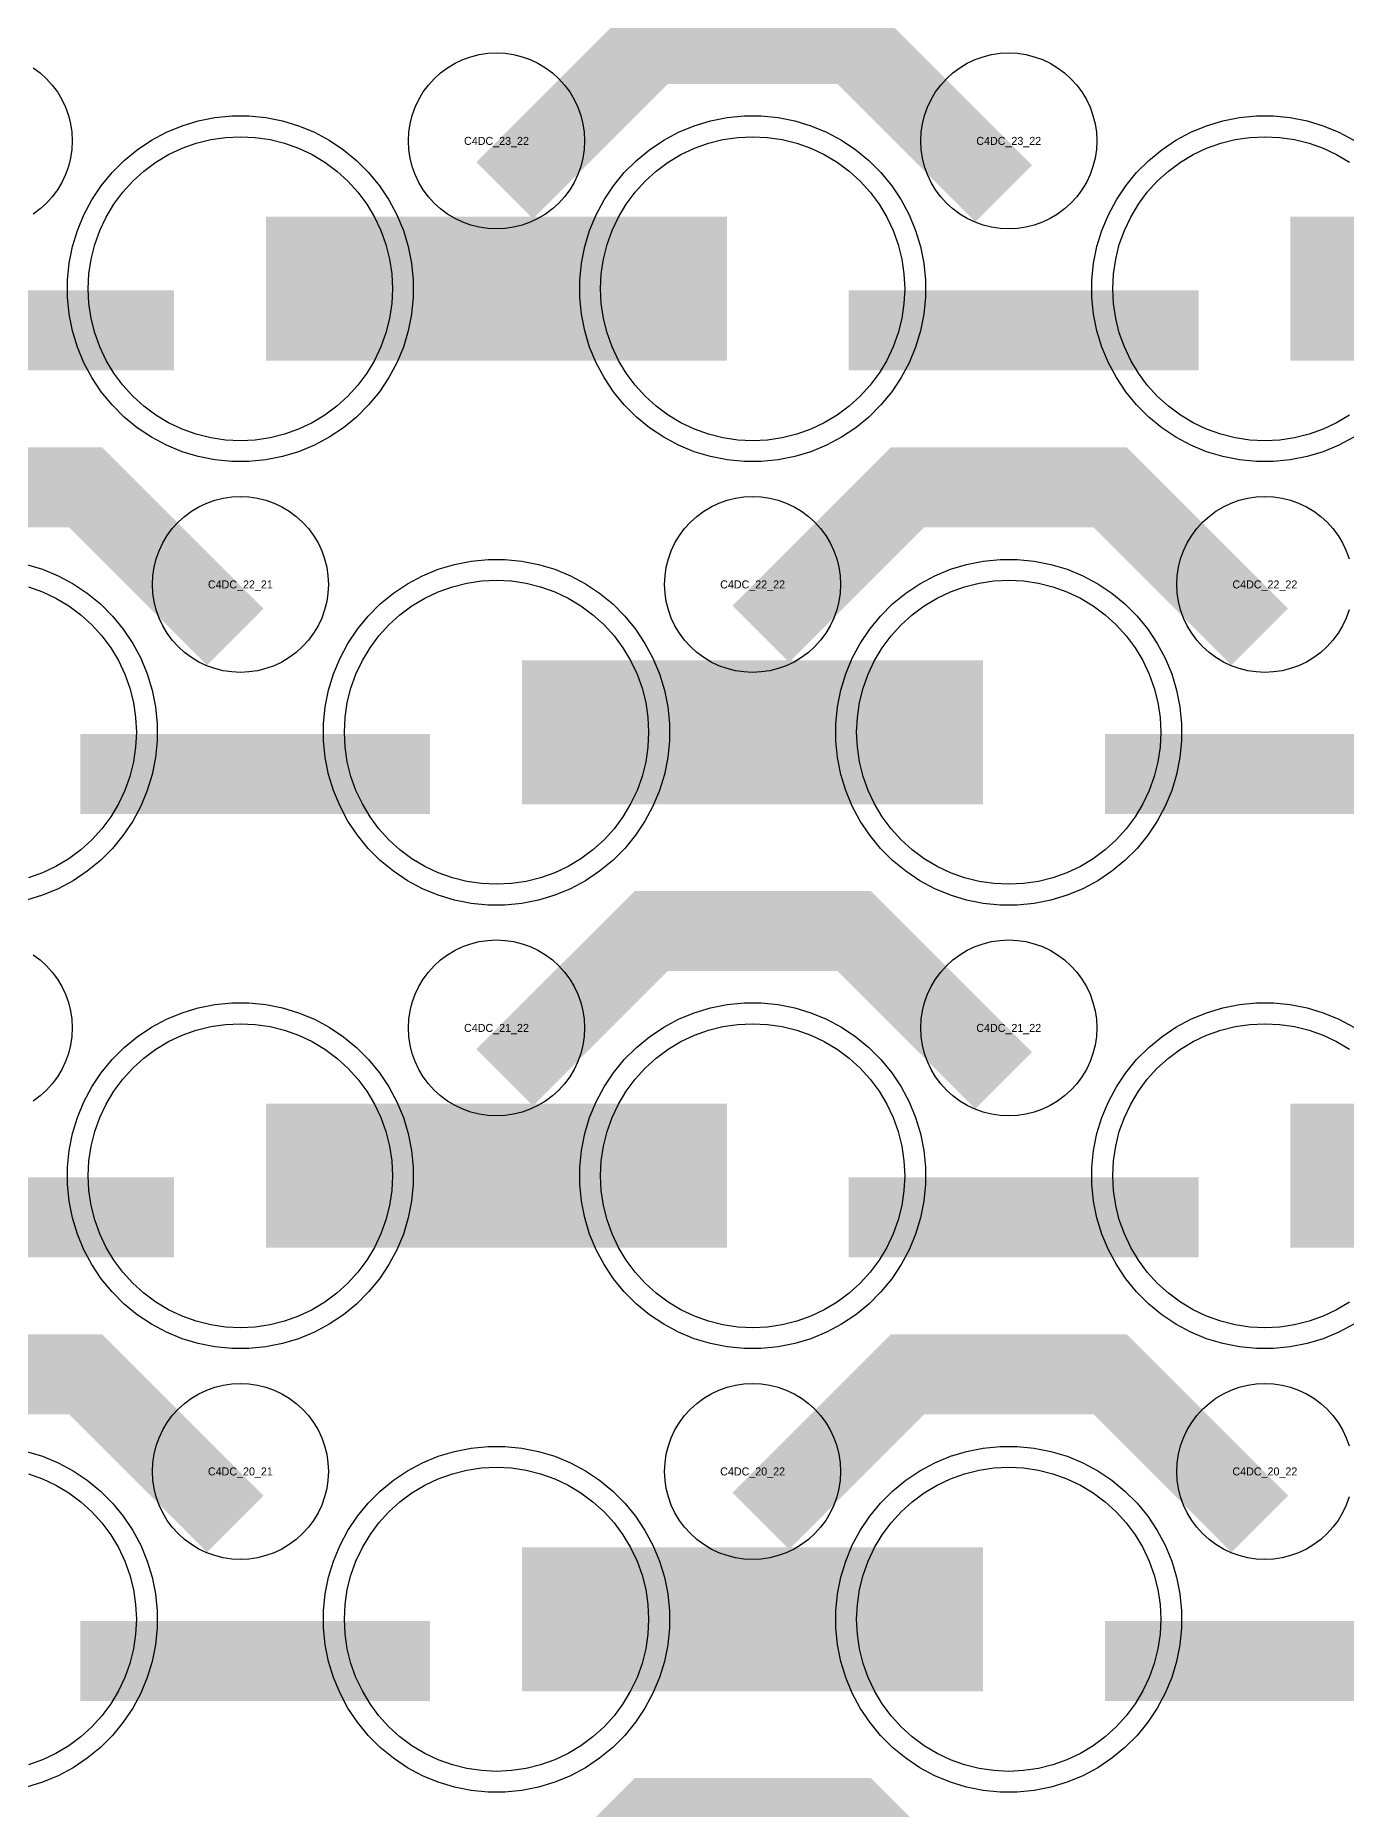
# Model space of a CAD drawing. Extents: x -11880 to 11880, y -14992 to 14992.
# Drawn here: x -5104 to -4694, y -12128 to -11573 of the extents above; entities that cross this region are included whole.
import ezdxf
from ezdxf.enums import TextEntityAlignment as Align

# ---------------------------------------------------------------- set-up
doc = ezdxf.new("R2010")
doc.units = 0
doc.header["$MEASUREMENT"] = 0
for name, color, linetype in [('GDS_775_DT_237', 138, 'CONTINUOUS'), ('RDL1_FS', 34, 'CONTINUOUS'), ('RDL_BS', 160, 'CONTINUOUS')]:
    doc.layers.add(name, color=color, linetype=linetype)

msp = doc.modelspace()

# ---------------------------------------------------------------- linework, layer by layer
at = {"layer": 'RDL1_FS', "color": 240, "true_color": 0xed1f24}
for points in [[(-5040, -11700.099), (-5044.657, -11699.87), (-5049.268, -11699.186), (-5053.791, -11698.054), (-5058.181, -11696.482), (-5062.395, -11694.49), (-5066.395, -11692.092), (-5070.14, -11689.314), (-5073.594, -11686.184), (-5076.724, -11682.73), (-5079.502, -11678.985), (-5081.9, -11674.985), (-5083.892, -11670.771), (-5085.464, -11666.381), (-5086.596, -11661.858), (-5087.28, -11657.247), (-5087.509, -11652.59), (-5087.28, -11647.933), (-5086.596, -11643.322), (-5085.464, -11638.799), (-5083.892, -11634.409), (-5081.9, -11630.195), (-5079.502, -11626.195), (-5076.724, -11622.45), (-5073.594, -11618.996), (-5070.14, -11615.866), (-5066.395, -11613.088), (-5062.395, -11610.69), (-5058.181, -11608.698), (-5053.791, -11607.126), (-5049.268, -11605.994), (-5044.657, -11605.31), (-5040, -11605.081), (-5035.343, -11605.31), (-5030.732, -11605.994), (-5026.209, -11607.126), (-5021.819, -11608.698), (-5017.605, -11610.69), (-5013.605, -11613.088), (-5009.86, -11615.866), (-5006.406, -11618.996), (-5003.276, -11622.45), (-5000.498, -11626.195), (-4998.1, -11630.195), (-4996.108, -11634.409), (-4994.536, -11638.799), (-4993.404, -11643.322), (-4992.72, -11647.933), (-4992.491, -11652.59), (-4992.72, -11657.247), (-4993.404, -11661.858), (-4994.536, -11666.381), (-4996.108, -11670.771), (-4998.1, -11674.985), (-5000.498, -11678.985), (-5003.276, -11682.73), (-5006.406, -11686.184), (-5009.86, -11689.314), (-5013.605, -11692.092), (-5017.605, -11694.49), (-5021.819, -11696.482), (-5026.209, -11698.054), (-5030.732, -11699.186), (-5035.343, -11699.87)], [(-4880, -11700.099), (-4884.657, -11699.87), (-4889.268, -11699.186), (-4893.791, -11698.054), (-4898.181, -11696.482), (-4902.395, -11694.49), (-4906.395, -11692.092), (-4910.14, -11689.314), (-4913.594, -11686.184), (-4916.724, -11682.73), (-4919.502, -11678.985), (-4921.9, -11674.985), (-4923.892, -11670.771), (-4925.464, -11666.381), (-4926.596, -11661.858), (-4927.28, -11657.247), (-4927.509, -11652.59), (-4927.28, -11647.933), (-4926.596, -11643.322), (-4925.464, -11638.799), (-4923.892, -11634.409), (-4921.9, -11630.195), (-4919.502, -11626.195), (-4916.724, -11622.45), (-4913.594, -11618.996), (-4910.14, -11615.866), (-4906.395, -11613.088), (-4902.395, -11610.69), (-4898.181, -11608.698), (-4893.791, -11607.126), (-4889.268, -11605.994), (-4884.657, -11605.31), (-4880, -11605.081), (-4875.343, -11605.31), (-4870.732, -11605.994), (-4866.209, -11607.126), (-4861.819, -11608.698), (-4857.605, -11610.69), (-4853.605, -11613.088), (-4849.86, -11615.866), (-4846.406, -11618.996), (-4843.276, -11622.45), (-4840.498, -11626.195), (-4838.1, -11630.195), (-4836.108, -11634.409), (-4834.536, -11638.799), (-4833.404, -11643.322), (-4832.72, -11647.933), (-4832.491, -11652.59), (-4832.72, -11657.247), (-4833.404, -11661.858), (-4834.536, -11666.381), (-4836.108, -11670.771), (-4838.1, -11674.985), (-4840.498, -11678.985), (-4843.276, -11682.73), (-4846.406, -11686.184), (-4849.86, -11689.314), (-4853.605, -11692.092), (-4857.605, -11694.49), (-4861.819, -11696.482), (-4866.209, -11698.054), (-4870.732, -11699.186), (-4875.343, -11699.87)], [(-4960, -12115.794), (-4964.657, -12115.565), (-4969.268, -12114.881), (-4973.791, -12113.749), (-4978.181, -12112.177), (-4982.395, -12110.185), (-4986.395, -12107.787), (-4990.14, -12105.009), (-4993.594, -12101.879), (-4996.724, -12098.425), (-4999.502, -12094.68), (-5001.9, -12090.68), (-5003.892, -12086.466), (-5005.464, -12082.076), (-5006.596, -12077.553), (-5007.28, -12072.942), (-5007.509, -12068.285), (-5007.28, -12063.628), (-5006.596, -12059.017), (-5005.464, -12054.494), (-5003.892, -12050.104), (-5001.9, -12045.89), (-4999.502, -12041.89), (-4996.724, -12038.145), (-4993.594, -12034.691), (-4990.14, -12031.561), (-4986.395, -12028.783), (-4982.395, -12026.385), (-4978.181, -12024.393), (-4973.791, -12022.821), (-4969.268, -12021.689), (-4964.657, -12021.005), (-4960, -12020.776), (-4955.343, -12021.005), (-4950.732, -12021.689), (-4946.209, -12022.821), (-4941.819, -12024.393), (-4937.605, -12026.385), (-4933.605, -12028.783), (-4929.86, -12031.561), (-4926.406, -12034.691), (-4923.276, -12038.145), (-4920.498, -12041.89), (-4918.1, -12045.89), (-4916.108, -12050.104), (-4914.536, -12054.494), (-4913.404, -12059.017), (-4912.72, -12063.628), (-4912.491, -12068.285), (-4912.72, -12072.942), (-4913.404, -12077.553), (-4914.536, -12082.076), (-4916.108, -12086.466), (-4918.1, -12090.68), (-4920.498, -12094.68), (-4923.276, -12098.425), (-4926.406, -12101.879), (-4929.86, -12105.009), (-4933.605, -12107.787), (-4937.605, -12110.185), (-4941.819, -12112.177), (-4946.209, -12113.749), (-4950.732, -12114.881), (-4955.343, -12115.565)], [(-4800, -12115.794), (-4804.657, -12115.565), (-4809.268, -12114.881), (-4813.791, -12113.749), (-4818.181, -12112.177), (-4822.395, -12110.185), (-4826.395, -12107.787), (-4830.14, -12105.009), (-4833.594, -12101.879), (-4836.724, -12098.425), (-4839.502, -12094.68), (-4841.9, -12090.68), (-4843.892, -12086.466), (-4845.464, -12082.076), (-4846.596, -12077.553), (-4847.28, -12072.942), (-4847.509, -12068.285), (-4847.28, -12063.628), (-4846.596, -12059.017), (-4845.464, -12054.494), (-4843.892, -12050.104), (-4841.9, -12045.89), (-4839.502, -12041.89), (-4836.724, -12038.145), (-4833.594, -12034.691), (-4830.14, -12031.561), (-4826.395, -12028.783), (-4822.395, -12026.385), (-4818.181, -12024.393), (-4813.791, -12022.821), (-4809.268, -12021.689), (-4804.657, -12021.005), (-4800, -12020.776), (-4795.343, -12021.005), (-4790.732, -12021.689), (-4786.209, -12022.821), (-4781.819, -12024.393), (-4777.605, -12026.385), (-4773.605, -12028.783), (-4769.86, -12031.561), (-4766.406, -12034.691), (-4763.276, -12038.145), (-4760.498, -12041.89), (-4758.1, -12045.89), (-4756.108, -12050.104), (-4754.536, -12054.494), (-4753.404, -12059.017), (-4752.72, -12063.628), (-4752.491, -12068.285), (-4752.72, -12072.942), (-4753.404, -12077.553), (-4754.536, -12082.076), (-4756.108, -12086.466), (-4758.1, -12090.68), (-4760.498, -12094.68), (-4763.276, -12098.425), (-4766.406, -12101.879), (-4769.86, -12105.009), (-4773.605, -12107.787), (-4777.605, -12110.185), (-4781.819, -12112.177), (-4786.209, -12113.749), (-4790.732, -12114.881), (-4795.343, -12115.565)]]:
    msp.add_lwpolyline(points, close=True, dxfattribs=at)
for points in [[(-4693.605, -11692.092), (-4697.605, -11694.49), (-4701.819, -11696.482), (-4706.209, -11698.054), (-4710.732, -11699.186), (-4715.343, -11699.87), (-4720, -11700.099), (-4724.657, -11699.87), (-4729.268, -11699.186), (-4733.791, -11698.054), (-4738.181, -11696.482), (-4742.395, -11694.49), (-4746.395, -11692.092), (-4750.14, -11689.314), (-4753.594, -11686.184), (-4756.724, -11682.73), (-4759.502, -11678.985), (-4761.9, -11674.985), (-4763.892, -11670.771), (-4765.464, -11666.381), (-4766.596, -11661.858), (-4767.28, -11657.247), (-4767.509, -11652.59), (-4767.28, -11647.933), (-4766.596, -11643.322), (-4765.464, -11638.799), (-4763.892, -11634.409), (-4761.9, -11630.195), (-4759.502, -11626.195), (-4756.724, -11622.45), (-4753.594, -11618.996), (-4750.14, -11615.866), (-4746.395, -11613.088), (-4742.395, -11610.69), (-4738.181, -11608.698), (-4733.791, -11607.126), (-4729.268, -11605.994), (-4724.657, -11605.31), (-4720, -11605.081), (-4715.343, -11605.31), (-4710.732, -11605.994), (-4706.209, -11607.126), (-4701.819, -11608.698), (-4697.605, -11610.69), (-4693.605, -11613.088)], [(-5106.209, -12022.821), (-5101.819, -12024.393), (-5097.605, -12026.385), (-5093.605, -12028.783), (-5089.86, -12031.561), (-5086.406, -12034.691), (-5083.276, -12038.145), (-5080.498, -12041.89), (-5078.1, -12045.89), (-5076.108, -12050.104), (-5074.536, -12054.494), (-5073.404, -12059.017), (-5072.72, -12063.628), (-5072.491, -12068.285), (-5072.72, -12072.942), (-5073.404, -12077.553), (-5074.536, -12082.076), (-5076.108, -12086.466), (-5078.1, -12090.68), (-5080.498, -12094.68), (-5083.276, -12098.425), (-5086.406, -12101.879), (-5089.86, -12105.009), (-5093.605, -12107.787), (-5097.605, -12110.185), (-5101.819, -12112.177), (-5106.209, -12113.749)]]:
    msp.add_lwpolyline(points, dxfattribs=at)
for points in [[(-5031.998, -11652.59, 45, 45, 0), (-4959.998, -11652.59, 45, 45, 0)], [(-4959.998, -11652.59, 45, 45, 0), (-4887.998, -11652.59, 45, 45, 0)], [(-4711.998, -11652.59, 45, 45, 0), (-4639.998, -11652.59, 45, 45, 0)], [(-4951.998, -12068.285, 45, 45, 0), (-4879.998, -12068.285, 45, 45, 0)], [(-4879.998, -12068.285, 45, 45, 0), (-4807.998, -12068.285, 45, 45, 0)]]:
    msp.add_lwpolyline(points, format="xyseb", dxfattribs=at)
at = {"layer": 'RDL1_FS'}
for points in [[(-4960, -11838.664), (-4964.657, -11838.435), (-4969.268, -11837.751), (-4973.791, -11836.619), (-4978.181, -11835.047), (-4982.395, -11833.055), (-4986.395, -11830.657), (-4990.14, -11827.879), (-4993.594, -11824.749), (-4996.724, -11821.295), (-4999.502, -11817.55), (-5001.9, -11813.55), (-5003.892, -11809.336), (-5005.464, -11804.946), (-5006.596, -11800.423), (-5007.28, -11795.812), (-5007.509, -11791.155), (-5007.28, -11786.498), (-5006.596, -11781.887), (-5005.464, -11777.364), (-5003.892, -11772.974), (-5001.9, -11768.76), (-4999.502, -11764.76), (-4996.724, -11761.015), (-4993.594, -11757.561), (-4990.14, -11754.431), (-4986.395, -11751.653), (-4982.395, -11749.255), (-4978.181, -11747.263), (-4973.791, -11745.691), (-4969.268, -11744.559), (-4964.657, -11743.875), (-4960, -11743.646), (-4955.343, -11743.875), (-4950.732, -11744.559), (-4946.209, -11745.691), (-4941.819, -11747.263), (-4937.605, -11749.255), (-4933.605, -11751.653), (-4929.86, -11754.431), (-4926.406, -11757.561), (-4923.276, -11761.015), (-4920.498, -11764.76), (-4918.1, -11768.76), (-4916.108, -11772.974), (-4914.536, -11777.364), (-4913.404, -11781.887), (-4912.72, -11786.498), (-4912.491, -11791.155), (-4912.72, -11795.812), (-4913.404, -11800.423), (-4914.536, -11804.946), (-4916.108, -11809.336), (-4918.1, -11813.55), (-4920.498, -11817.55), (-4923.276, -11821.295), (-4926.406, -11824.749), (-4929.86, -11827.879), (-4933.605, -11830.657), (-4937.605, -11833.055), (-4941.819, -11835.047), (-4946.209, -11836.619), (-4950.732, -11837.751), (-4955.343, -11838.435)], [(-4800, -11838.664), (-4804.657, -11838.435), (-4809.268, -11837.751), (-4813.791, -11836.619), (-4818.181, -11835.047), (-4822.395, -11833.055), (-4826.395, -11830.657), (-4830.14, -11827.879), (-4833.594, -11824.749), (-4836.724, -11821.295), (-4839.502, -11817.55), (-4841.9, -11813.55), (-4843.892, -11809.336), (-4845.464, -11804.946), (-4846.596, -11800.423), (-4847.28, -11795.812), (-4847.509, -11791.155), (-4847.28, -11786.498), (-4846.596, -11781.887), (-4845.464, -11777.364), (-4843.892, -11772.974), (-4841.9, -11768.76), (-4839.502, -11764.76), (-4836.724, -11761.015), (-4833.594, -11757.561), (-4830.14, -11754.431), (-4826.395, -11751.653), (-4822.395, -11749.255), (-4818.181, -11747.263), (-4813.791, -11745.691), (-4809.268, -11744.559), (-4804.657, -11743.875), (-4800, -11743.646), (-4795.343, -11743.875), (-4790.732, -11744.559), (-4786.209, -11745.691), (-4781.819, -11747.263), (-4777.605, -11749.255), (-4773.605, -11751.653), (-4769.86, -11754.431), (-4766.406, -11757.561), (-4763.276, -11761.015), (-4760.498, -11764.76), (-4758.1, -11768.76), (-4756.108, -11772.974), (-4754.536, -11777.364), (-4753.404, -11781.887), (-4752.72, -11786.498), (-4752.491, -11791.155), (-4752.72, -11795.812), (-4753.404, -11800.423), (-4754.536, -11804.946), (-4756.108, -11809.336), (-4758.1, -11813.55), (-4760.498, -11817.55), (-4763.276, -11821.295), (-4766.406, -11824.749), (-4769.86, -11827.879), (-4773.605, -11830.657), (-4777.605, -11833.055), (-4781.819, -11835.047), (-4786.209, -11836.619), (-4790.732, -11837.751), (-4795.343, -11838.435)], [(-5040, -11977.229), (-5044.657, -11977), (-5049.268, -11976.316), (-5053.791, -11975.184), (-5058.181, -11973.612), (-5062.395, -11971.62), (-5066.395, -11969.222), (-5070.14, -11966.444), (-5073.594, -11963.314), (-5076.724, -11959.86), (-5079.502, -11956.115), (-5081.9, -11952.115), (-5083.892, -11947.901), (-5085.464, -11943.511), (-5086.596, -11938.988), (-5087.28, -11934.377), (-5087.509, -11929.72), (-5087.28, -11925.063), (-5086.596, -11920.452), (-5085.464, -11915.929), (-5083.892, -11911.539), (-5081.9, -11907.325), (-5079.502, -11903.325), (-5076.724, -11899.58), (-5073.594, -11896.126), (-5070.14, -11892.996), (-5066.395, -11890.218), (-5062.395, -11887.82), (-5058.181, -11885.828), (-5053.791, -11884.256), (-5049.268, -11883.124), (-5044.657, -11882.44), (-5040, -11882.211), (-5035.343, -11882.44), (-5030.732, -11883.124), (-5026.209, -11884.256), (-5021.819, -11885.828), (-5017.605, -11887.82), (-5013.605, -11890.218), (-5009.86, -11892.996), (-5006.406, -11896.126), (-5003.276, -11899.58), (-5000.498, -11903.325), (-4998.1, -11907.325), (-4996.108, -11911.539), (-4994.536, -11915.929), (-4993.404, -11920.452), (-4992.72, -11925.063), (-4992.491, -11929.72), (-4992.72, -11934.377), (-4993.404, -11938.988), (-4994.536, -11943.511), (-4996.108, -11947.901), (-4998.1, -11952.115), (-5000.498, -11956.115), (-5003.276, -11959.86), (-5006.406, -11963.314), (-5009.86, -11966.444), (-5013.605, -11969.222), (-5017.605, -11971.62), (-5021.819, -11973.612), (-5026.209, -11975.184), (-5030.732, -11976.316), (-5035.343, -11977)], [(-4880, -11977.229), (-4884.657, -11977), (-4889.268, -11976.316), (-4893.791, -11975.184), (-4898.181, -11973.612), (-4902.395, -11971.62), (-4906.395, -11969.222), (-4910.14, -11966.444), (-4913.594, -11963.314), (-4916.724, -11959.86), (-4919.502, -11956.115), (-4921.9, -11952.115), (-4923.892, -11947.901), (-4925.464, -11943.511), (-4926.596, -11938.988), (-4927.28, -11934.377), (-4927.509, -11929.72), (-4927.28, -11925.063), (-4926.596, -11920.452), (-4925.464, -11915.929), (-4923.892, -11911.539), (-4921.9, -11907.325), (-4919.502, -11903.325), (-4916.724, -11899.58), (-4913.594, -11896.126), (-4910.14, -11892.996), (-4906.395, -11890.218), (-4902.395, -11887.82), (-4898.181, -11885.828), (-4893.791, -11884.256), (-4889.268, -11883.124), (-4884.657, -11882.44), (-4880, -11882.211), (-4875.343, -11882.44), (-4870.732, -11883.124), (-4866.209, -11884.256), (-4861.819, -11885.828), (-4857.605, -11887.82), (-4853.605, -11890.218), (-4849.86, -11892.996), (-4846.406, -11896.126), (-4843.276, -11899.58), (-4840.498, -11903.325), (-4838.1, -11907.325), (-4836.108, -11911.539), (-4834.536, -11915.929), (-4833.404, -11920.452), (-4832.72, -11925.063), (-4832.491, -11929.72), (-4832.72, -11934.377), (-4833.404, -11938.988), (-4834.536, -11943.511), (-4836.108, -11947.901), (-4838.1, -11952.115), (-4840.498, -11956.115), (-4843.276, -11959.86), (-4846.406, -11963.314), (-4849.86, -11966.444), (-4853.605, -11969.222), (-4857.605, -11971.62), (-4861.819, -11973.612), (-4866.209, -11975.184), (-4870.732, -11976.316), (-4875.343, -11977)]]:
    msp.add_lwpolyline(points, close=True, dxfattribs=at)
for points in [[(-5106.209, -11745.691), (-5101.819, -11747.263), (-5097.605, -11749.255), (-5093.605, -11751.653), (-5089.86, -11754.431), (-5086.406, -11757.561), (-5083.276, -11761.015), (-5080.498, -11764.76), (-5078.1, -11768.76), (-5076.108, -11772.974), (-5074.536, -11777.364), (-5073.404, -11781.887), (-5072.72, -11786.498), (-5072.491, -11791.155), (-5072.72, -11795.812), (-5073.404, -11800.423), (-5074.536, -11804.946), (-5076.108, -11809.336), (-5078.1, -11813.55), (-5080.498, -11817.55), (-5083.276, -11821.295), (-5086.406, -11824.749), (-5089.86, -11827.879), (-5093.605, -11830.657), (-5097.605, -11833.055), (-5101.819, -11835.047), (-5106.209, -11836.619)], [(-4693.605, -11969.222), (-4697.605, -11971.62), (-4701.819, -11973.612), (-4706.209, -11975.184), (-4710.732, -11976.316), (-4715.343, -11977), (-4720, -11977.229), (-4724.657, -11977), (-4729.268, -11976.316), (-4733.791, -11975.184), (-4738.181, -11973.612), (-4742.395, -11971.62), (-4746.395, -11969.222), (-4750.14, -11966.444), (-4753.594, -11963.314), (-4756.724, -11959.86), (-4759.502, -11956.115), (-4761.9, -11952.115), (-4763.892, -11947.901), (-4765.464, -11943.511), (-4766.596, -11938.988), (-4767.28, -11934.377), (-4767.509, -11929.72), (-4767.28, -11925.063), (-4766.596, -11920.452), (-4765.464, -11915.929), (-4763.892, -11911.539), (-4761.9, -11907.325), (-4759.502, -11903.325), (-4756.724, -11899.58), (-4753.594, -11896.126), (-4750.14, -11892.996), (-4746.395, -11890.218), (-4742.395, -11887.82), (-4738.181, -11885.828), (-4733.791, -11884.256), (-4729.268, -11883.124), (-4724.657, -11882.44), (-4720, -11882.211), (-4715.343, -11882.44), (-4710.732, -11883.124), (-4706.209, -11884.256), (-4701.819, -11885.828), (-4697.605, -11887.82), (-4693.605, -11890.218)]]:
    msp.add_lwpolyline(points, dxfattribs=at)
for points in [[(-4951.998, -11791.155, 45, 45, 0), (-4879.998, -11791.155, 45, 45, 0)], [(-4879.998, -11791.155, 45, 45, 0), (-4807.998, -11791.155, 45, 45, 0)], [(-5031.998, -11929.72, 45, 45, 0), (-4959.998, -11929.72, 45, 45, 0)], [(-4959.998, -11929.72, 45, 45, 0), (-4887.998, -11929.72, 45, 45, 0)], [(-4711.998, -11929.72, 45, 45, 0), (-4639.998, -11929.72, 45, 45, 0)]]:
    msp.add_lwpolyline(points, format="xyseb", dxfattribs=at)
at = {"layer": 'RDL_BS'}
for points in [[(-4957.438, -11621.904, 25, 25, 0), (-4911.623, -11576.089, 25, 25, 0), (-4878.07, -11576.089, 25, 25, 0)], [(-4801.599, -11622.803, 25, 25, 0), (-4848.313, -11576.089, 25, 25, 0), (-4878.071, -11576.089, 25, 25, 0)], [(-5041.599, -11761.368, 25, 25, 0), (-5088.313, -11714.654, 25, 25, 0), (-5118.071, -11714.654, 25, 25, 0)], [(-4877.438, -11760.469, 25, 25, 0), (-4831.623, -11714.654, 25, 25, 0), (-4798.07, -11714.654, 25, 25, 0)], [(-4721.599, -11761.368, 25, 25, 0), (-4768.313, -11714.654, 25, 25, 0), (-4798.071, -11714.654, 25, 25, 0)], [(-5089.984, -11804.168, 25, 25, 0), (-4980.719, -11804.168, 25, 25, 0)], [(-4769.984, -11804.168, 25, 25, 0), (-4660.719, -11804.168, 25, 25, 0)], [(-4957.438, -11899.034, 25, 25, 0), (-4911.623, -11853.219, 25, 25, 0), (-4878.07, -11853.219, 25, 25, 0)], [(-4801.599, -11899.933, 25, 25, 0), (-4848.313, -11853.219, 25, 25, 0), (-4878.071, -11853.219, 25, 25, 0)], [(-5169.984, -11942.733, 25, 25, 0), (-5060.719, -11942.733, 25, 25, 0)], [(-4849.984, -11942.733, 25, 25, 0), (-4740.719, -11942.733, 25, 25, 0)], [(-5041.599, -12038.498, 25, 25, 0), (-5088.313, -11991.784, 25, 25, 0), (-5118.071, -11991.784, 25, 25, 0)], [(-4877.438, -12037.599, 25, 25, 0), (-4831.623, -11991.784, 25, 25, 0), (-4798.07, -11991.784, 25, 25, 0)], [(-4721.599, -12038.498, 25, 25, 0), (-4768.313, -11991.784, 25, 25, 0), (-4798.071, -11991.784, 25, 25, 0)], [(-4957.438, -12176.159, 25, 25, 0), (-4911.623, -12130.344, 25, 25, 0), (-4878.07, -12130.344, 25, 25, 0)], [(-4801.599, -12177.058, 25, 25, 0), (-4848.313, -12130.344, 25, 25, 0), (-4878.071, -12130.344, 25, 25, 0)]]:
    msp.add_lwpolyline(points, format="xyseb", dxfattribs=at)
for points in [[(-5104.72, -11583.545), (-5102.557, -11585.148), (-5100.558, -11586.96), (-5098.746, -11588.959), (-5097.143, -11591.122), (-5095.75, -11593.446), (-5094.598, -11595.883), (-5093.691, -11598.418), (-5093.034, -11601.037), (-5092.638, -11603.709), (-5092.506, -11606.402), (-5092.638, -11609.095), (-5093.034, -11611.767), (-5093.691, -11614.386), (-5094.598, -11616.921), (-5095.75, -11619.358), (-5097.143, -11621.682), (-5098.746, -11623.845), (-5100.558, -11625.844), (-5102.557, -11627.656), (-5104.72, -11629.259)], [(-4693.691, -11752.951), (-4694.598, -11755.486), (-4695.75, -11757.923), (-4697.143, -11760.247), (-4698.746, -11762.41), (-4700.558, -11764.409), (-4702.557, -11766.221), (-4704.72, -11767.824), (-4707.044, -11769.217), (-4709.481, -11770.369), (-4712.016, -11771.276), (-4714.635, -11771.933), (-4717.307, -11772.329), (-4720, -11772.461), (-4722.693, -11772.329), (-4725.365, -11771.933), (-4727.984, -11771.276), (-4730.519, -11770.369), (-4732.956, -11769.217), (-4735.28, -11767.824), (-4737.443, -11766.221), (-4739.442, -11764.409), (-4741.254, -11762.41), (-4742.857, -11760.247), (-4744.25, -11757.923), (-4745.402, -11755.486), (-4746.309, -11752.951), (-4746.966, -11750.332), (-4747.362, -11747.66), (-4747.494, -11744.967), (-4747.362, -11742.274), (-4746.966, -11739.602), (-4746.309, -11736.983), (-4745.402, -11734.448), (-4744.25, -11732.011), (-4742.857, -11729.687), (-4741.254, -11727.524), (-4739.442, -11725.525), (-4737.443, -11723.713), (-4735.28, -11722.11), (-4732.956, -11720.717), (-4730.519, -11719.565), (-4727.984, -11718.658), (-4725.365, -11718.001), (-4722.693, -11717.605), (-4720, -11717.473), (-4717.307, -11717.605), (-4714.635, -11718.001), (-4712.016, -11718.658), (-4709.481, -11719.565), (-4707.044, -11720.717), (-4704.72, -11722.11), (-4702.557, -11723.713), (-4700.558, -11725.525), (-4698.746, -11727.524), (-4697.143, -11729.687), (-4695.75, -11732.011), (-4694.598, -11734.448), (-4693.691, -11736.983)], [(-5106.835, -11738.718), (-5101.795, -11740.249), (-5096.885, -11742.28), (-5092.223, -11744.772), (-5087.809, -11747.719), (-5083.708, -11751.081), (-5079.926, -11754.863), (-5076.564, -11758.964), (-5073.617, -11763.378), (-5071.125, -11768.04), (-5069.094, -11772.95), (-5067.563, -11777.99), (-5066.517, -11783.217), (-5066, -11788.511), (-5066, -11793.799), (-5066.517, -11799.093), (-5067.563, -11804.32), (-5069.094, -11809.36), (-5071.125, -11814.27), (-5073.617, -11818.932), (-5076.564, -11823.346), (-5079.926, -11827.447), (-5083.708, -11831.229), (-5087.809, -11834.591), (-5092.223, -11837.538), (-5096.885, -11840.03), (-5101.795, -11842.061), (-5106.835, -11843.592)], [(-5104.72, -11860.675), (-5102.557, -11862.278), (-5100.558, -11864.09), (-5098.746, -11866.089), (-5097.143, -11868.252), (-5095.75, -11870.576), (-5094.598, -11873.013), (-5093.691, -11875.548), (-5093.034, -11878.167), (-5092.638, -11880.839), (-5092.506, -11883.532), (-5092.638, -11886.225), (-5093.034, -11888.897), (-5093.691, -11891.516), (-5094.598, -11894.051), (-5095.75, -11896.488), (-5097.143, -11898.812), (-5098.746, -11900.975), (-5100.558, -11902.974), (-5102.557, -11904.786), (-5104.72, -11906.389)], [(-4692.223, -11976.103), (-4696.885, -11978.595), (-4701.795, -11980.626), (-4706.835, -11982.157), (-4712.062, -11983.203), (-4717.356, -11983.72), (-4722.644, -11983.72), (-4727.938, -11983.203), (-4733.165, -11982.157), (-4738.205, -11980.626), (-4743.115, -11978.595), (-4747.777, -11976.103), (-4752.191, -11973.156), (-4756.292, -11969.794), (-4760.074, -11966.012), (-4763.436, -11961.911), (-4766.383, -11957.497), (-4768.875, -11952.835), (-4770.906, -11947.925), (-4772.437, -11942.885), (-4773.483, -11937.658), (-4774, -11932.364), (-4774, -11927.076), (-4773.483, -11921.782), (-4772.437, -11916.555), (-4770.906, -11911.515), (-4768.875, -11906.605), (-4766.383, -11901.943), (-4763.436, -11897.529), (-4760.074, -11893.428), (-4756.292, -11889.646), (-4752.191, -11886.284), (-4747.777, -11883.337), (-4743.115, -11880.845), (-4738.205, -11878.814), (-4733.165, -11877.283), (-4727.938, -11876.237), (-4722.644, -11875.72), (-4717.356, -11875.72), (-4712.062, -11876.237), (-4706.835, -11877.283), (-4701.795, -11878.814), (-4696.885, -11880.845), (-4692.223, -11883.337)], [(-4693.691, -12030.081), (-4694.598, -12032.616), (-4695.75, -12035.053), (-4697.143, -12037.377), (-4698.746, -12039.54), (-4700.558, -12041.539), (-4702.557, -12043.351), (-4704.72, -12044.954), (-4707.044, -12046.347), (-4709.481, -12047.499), (-4712.016, -12048.406), (-4714.635, -12049.063), (-4717.307, -12049.459), (-4720, -12049.591), (-4722.693, -12049.459), (-4725.365, -12049.063), (-4727.984, -12048.406), (-4730.519, -12047.499), (-4732.956, -12046.347), (-4735.28, -12044.954), (-4737.443, -12043.351), (-4739.442, -12041.539), (-4741.254, -12039.54), (-4742.857, -12037.377), (-4744.25, -12035.053), (-4745.402, -12032.616), (-4746.309, -12030.081), (-4746.966, -12027.462), (-4747.362, -12024.79), (-4747.494, -12022.097), (-4747.362, -12019.404), (-4746.966, -12016.732), (-4746.309, -12014.113), (-4745.402, -12011.578), (-4744.25, -12009.141), (-4742.857, -12006.817), (-4741.254, -12004.654), (-4739.442, -12002.655), (-4737.443, -12000.843), (-4735.28, -11999.24), (-4732.956, -11997.847), (-4730.519, -11996.695), (-4727.984, -11995.788), (-4725.365, -11995.131), (-4722.693, -11994.735), (-4720, -11994.603), (-4717.307, -11994.735), (-4714.635, -11995.131), (-4712.016, -11995.788), (-4709.481, -11996.695), (-4707.044, -11997.847), (-4704.72, -11999.24), (-4702.557, -12000.843), (-4700.558, -12002.655), (-4698.746, -12004.654), (-4697.143, -12006.817), (-4695.75, -12009.141), (-4694.598, -12011.578), (-4693.691, -12014.113)]]:
    msp.add_lwpolyline(points, dxfattribs=at)
for points in [[(-4960, -11633.896), (-4962.693, -11633.764), (-4965.365, -11633.368), (-4967.984, -11632.711), (-4970.519, -11631.804), (-4972.956, -11630.652), (-4975.28, -11629.259), (-4977.443, -11627.656), (-4979.442, -11625.844), (-4981.254, -11623.845), (-4982.857, -11621.682), (-4984.25, -11619.358), (-4985.402, -11616.921), (-4986.309, -11614.386), (-4986.966, -11611.767), (-4987.362, -11609.095), (-4987.494, -11606.402), (-4987.362, -11603.709), (-4986.966, -11601.037), (-4986.309, -11598.418), (-4985.402, -11595.883), (-4984.25, -11593.446), (-4982.857, -11591.122), (-4981.254, -11588.959), (-4979.442, -11586.96), (-4977.443, -11585.148), (-4975.28, -11583.545), (-4972.956, -11582.152), (-4970.519, -11581), (-4967.984, -11580.093), (-4965.365, -11579.436), (-4962.693, -11579.04), (-4960, -11578.908), (-4957.307, -11579.04), (-4954.635, -11579.436), (-4952.016, -11580.093), (-4949.481, -11581), (-4947.044, -11582.152), (-4944.72, -11583.545), (-4942.557, -11585.148), (-4940.558, -11586.96), (-4938.746, -11588.959), (-4937.143, -11591.122), (-4935.75, -11593.446), (-4934.598, -11595.883), (-4933.691, -11598.418), (-4933.034, -11601.037), (-4932.638, -11603.709), (-4932.506, -11606.402), (-4932.638, -11609.095), (-4933.034, -11611.767), (-4933.691, -11614.386), (-4934.598, -11616.921), (-4935.75, -11619.358), (-4937.143, -11621.682), (-4938.746, -11623.845), (-4940.558, -11625.844), (-4942.557, -11627.656), (-4944.72, -11629.259), (-4947.044, -11630.652), (-4949.481, -11631.804), (-4952.016, -11632.711), (-4954.635, -11633.368), (-4957.307, -11633.764)], [(-4800, -11633.896), (-4802.693, -11633.764), (-4805.365, -11633.368), (-4807.984, -11632.711), (-4810.519, -11631.804), (-4812.956, -11630.652), (-4815.28, -11629.259), (-4817.443, -11627.656), (-4819.442, -11625.844), (-4821.254, -11623.845), (-4822.857, -11621.682), (-4824.25, -11619.358), (-4825.402, -11616.921), (-4826.309, -11614.386), (-4826.966, -11611.767), (-4827.362, -11609.095), (-4827.494, -11606.402), (-4827.362, -11603.709), (-4826.966, -11601.037), (-4826.309, -11598.418), (-4825.402, -11595.883), (-4824.25, -11593.446), (-4822.857, -11591.122), (-4821.254, -11588.959), (-4819.442, -11586.96), (-4817.443, -11585.148), (-4815.28, -11583.545), (-4812.956, -11582.152), (-4810.519, -11581), (-4807.984, -11580.093), (-4805.365, -11579.436), (-4802.693, -11579.04), (-4800, -11578.908), (-4797.307, -11579.04), (-4794.635, -11579.436), (-4792.016, -11580.093), (-4789.481, -11581), (-4787.044, -11582.152), (-4784.72, -11583.545), (-4782.557, -11585.148), (-4780.558, -11586.96), (-4778.746, -11588.959), (-4777.143, -11591.122), (-4775.75, -11593.446), (-4774.598, -11595.883), (-4773.691, -11598.418), (-4773.034, -11601.037), (-4772.638, -11603.709), (-4772.506, -11606.402), (-4772.638, -11609.095), (-4773.034, -11611.767), (-4773.691, -11614.386), (-4774.598, -11616.921), (-4775.75, -11619.358), (-4777.143, -11621.682), (-4778.746, -11623.845), (-4780.558, -11625.844), (-4782.557, -11627.656), (-4784.72, -11629.259), (-4787.044, -11630.652), (-4789.481, -11631.804), (-4792.016, -11632.711), (-4794.635, -11633.368), (-4797.307, -11633.764)], [(-5040, -11772.461), (-5042.693, -11772.329), (-5045.365, -11771.933), (-5047.984, -11771.276), (-5050.519, -11770.369), (-5052.956, -11769.217), (-5055.28, -11767.824), (-5057.443, -11766.221), (-5059.442, -11764.409), (-5061.254, -11762.41), (-5062.857, -11760.247), (-5064.25, -11757.923), (-5065.402, -11755.486), (-5066.309, -11752.951), (-5066.966, -11750.332), (-5067.362, -11747.66), (-5067.494, -11744.967), (-5067.362, -11742.274), (-5066.966, -11739.602), (-5066.309, -11736.983), (-5065.402, -11734.448), (-5064.25, -11732.011), (-5062.857, -11729.687), (-5061.254, -11727.524), (-5059.442, -11725.525), (-5057.443, -11723.713), (-5055.28, -11722.11), (-5052.956, -11720.717), (-5050.519, -11719.565), (-5047.984, -11718.658), (-5045.365, -11718.001), (-5042.693, -11717.605), (-5040, -11717.473), (-5037.307, -11717.605), (-5034.635, -11718.001), (-5032.016, -11718.658), (-5029.481, -11719.565), (-5027.044, -11720.717), (-5024.72, -11722.11), (-5022.557, -11723.713), (-5020.558, -11725.525), (-5018.746, -11727.524), (-5017.143, -11729.687), (-5015.75, -11732.011), (-5014.598, -11734.448), (-5013.691, -11736.983), (-5013.034, -11739.602), (-5012.638, -11742.274), (-5012.506, -11744.967), (-5012.638, -11747.66), (-5013.034, -11750.332), (-5013.691, -11752.951), (-5014.598, -11755.486), (-5015.75, -11757.923), (-5017.143, -11760.247), (-5018.746, -11762.41), (-5020.558, -11764.409), (-5022.557, -11766.221), (-5024.72, -11767.824), (-5027.044, -11769.217), (-5029.481, -11770.369), (-5032.016, -11771.276), (-5034.635, -11771.933), (-5037.307, -11772.329)], [(-4880, -11772.461), (-4882.693, -11772.329), (-4885.365, -11771.933), (-4887.984, -11771.276), (-4890.519, -11770.369), (-4892.956, -11769.217), (-4895.28, -11767.824), (-4897.443, -11766.221), (-4899.442, -11764.409), (-4901.254, -11762.41), (-4902.857, -11760.247), (-4904.25, -11757.923), (-4905.402, -11755.486), (-4906.309, -11752.951), (-4906.966, -11750.332), (-4907.362, -11747.66), (-4907.494, -11744.967), (-4907.362, -11742.274), (-4906.966, -11739.602), (-4906.309, -11736.983), (-4905.402, -11734.448), (-4904.25, -11732.011), (-4902.857, -11729.687), (-4901.254, -11727.524), (-4899.442, -11725.525), (-4897.443, -11723.713), (-4895.28, -11722.11), (-4892.956, -11720.717), (-4890.519, -11719.565), (-4887.984, -11718.658), (-4885.365, -11718.001), (-4882.693, -11717.605), (-4880, -11717.473), (-4877.307, -11717.605), (-4874.635, -11718.001), (-4872.016, -11718.658), (-4869.481, -11719.565), (-4867.044, -11720.717), (-4864.72, -11722.11), (-4862.557, -11723.713), (-4860.558, -11725.525), (-4858.746, -11727.524), (-4857.143, -11729.687), (-4855.75, -11732.011), (-4854.598, -11734.448), (-4853.691, -11736.983), (-4853.034, -11739.602), (-4852.638, -11742.274), (-4852.506, -11744.967), (-4852.638, -11747.66), (-4853.034, -11750.332), (-4853.691, -11752.951), (-4854.598, -11755.486), (-4855.75, -11757.923), (-4857.143, -11760.247), (-4858.746, -11762.41), (-4860.558, -11764.409), (-4862.557, -11766.221), (-4864.72, -11767.824), (-4867.044, -11769.217), (-4869.481, -11770.369), (-4872.016, -11771.276), (-4874.635, -11771.933), (-4877.307, -11772.329)], [(-4962.644, -11845.155), (-4967.938, -11844.638), (-4973.165, -11843.592), (-4978.205, -11842.061), (-4983.115, -11840.03), (-4987.777, -11837.538), (-4992.191, -11834.591), (-4996.292, -11831.229), (-5000.074, -11827.447), (-5003.436, -11823.346), (-5006.383, -11818.932), (-5008.875, -11814.27), (-5010.906, -11809.36), (-5012.437, -11804.32), (-5013.483, -11799.093), (-5014, -11793.799), (-5014, -11788.511), (-5013.483, -11783.217), (-5012.437, -11777.99), (-5010.906, -11772.95), (-5008.875, -11768.04), (-5006.383, -11763.378), (-5003.436, -11758.964), (-5000.074, -11754.863), (-4996.292, -11751.081), (-4992.191, -11747.719), (-4987.777, -11744.772), (-4983.115, -11742.28), (-4978.205, -11740.249), (-4973.165, -11738.718), (-4967.938, -11737.672), (-4962.644, -11737.155), (-4957.356, -11737.155), (-4952.062, -11737.672), (-4946.835, -11738.718), (-4941.795, -11740.249), (-4936.885, -11742.28), (-4932.223, -11744.772), (-4927.809, -11747.719), (-4923.708, -11751.081), (-4919.926, -11754.863), (-4916.564, -11758.964), (-4913.617, -11763.378), (-4911.125, -11768.04), (-4909.094, -11772.95), (-4907.563, -11777.99), (-4906.517, -11783.217), (-4906, -11788.511), (-4906, -11793.799), (-4906.517, -11799.093), (-4907.563, -11804.32), (-4909.094, -11809.36), (-4911.125, -11814.27), (-4913.617, -11818.932), (-4916.564, -11823.346), (-4919.926, -11827.447), (-4923.708, -11831.229), (-4927.809, -11834.591), (-4932.223, -11837.538), (-4936.885, -11840.03), (-4941.795, -11842.061), (-4946.835, -11843.592), (-4952.062, -11844.638), (-4957.356, -11845.155)], [(-4802.644, -11845.155), (-4807.938, -11844.638), (-4813.165, -11843.592), (-4818.205, -11842.061), (-4823.115, -11840.03), (-4827.777, -11837.538), (-4832.191, -11834.591), (-4836.292, -11831.229), (-4840.074, -11827.447), (-4843.436, -11823.346), (-4846.383, -11818.932), (-4848.875, -11814.27), (-4850.906, -11809.36), (-4852.437, -11804.32), (-4853.483, -11799.093), (-4854, -11793.799), (-4854, -11788.511), (-4853.483, -11783.217), (-4852.437, -11777.99), (-4850.906, -11772.95), (-4848.875, -11768.04), (-4846.383, -11763.378), (-4843.436, -11758.964), (-4840.074, -11754.863), (-4836.292, -11751.081), (-4832.191, -11747.719), (-4827.777, -11744.772), (-4823.115, -11742.28), (-4818.205, -11740.249), (-4813.165, -11738.718), (-4807.938, -11737.672), (-4802.644, -11737.155), (-4797.356, -11737.155), (-4792.062, -11737.672), (-4786.835, -11738.718), (-4781.795, -11740.249), (-4776.885, -11742.28), (-4772.223, -11744.772), (-4767.809, -11747.719), (-4763.708, -11751.081), (-4759.926, -11754.863), (-4756.564, -11758.964), (-4753.617, -11763.378), (-4751.125, -11768.04), (-4749.094, -11772.95), (-4747.563, -11777.99), (-4746.517, -11783.217), (-4746, -11788.511), (-4746, -11793.799), (-4746.517, -11799.093), (-4747.563, -11804.32), (-4749.094, -11809.36), (-4751.125, -11814.27), (-4753.617, -11818.932), (-4756.564, -11823.346), (-4759.926, -11827.447), (-4763.708, -11831.229), (-4767.809, -11834.591), (-4772.223, -11837.538), (-4776.885, -11840.03), (-4781.795, -11842.061), (-4786.835, -11843.592), (-4792.062, -11844.638), (-4797.356, -11845.155)], [(-4960, -11911.026), (-4962.693, -11910.894), (-4965.365, -11910.498), (-4967.984, -11909.841), (-4970.519, -11908.934), (-4972.956, -11907.782), (-4975.28, -11906.389), (-4977.443, -11904.786), (-4979.442, -11902.974), (-4981.254, -11900.975), (-4982.857, -11898.812), (-4984.25, -11896.488), (-4985.402, -11894.051), (-4986.309, -11891.516), (-4986.966, -11888.897), (-4987.362, -11886.225), (-4987.494, -11883.532), (-4987.362, -11880.839), (-4986.966, -11878.167), (-4986.309, -11875.548), (-4985.402, -11873.013), (-4984.25, -11870.576), (-4982.857, -11868.252), (-4981.254, -11866.089), (-4979.442, -11864.09), (-4977.443, -11862.278), (-4975.28, -11860.675), (-4972.956, -11859.282), (-4970.519, -11858.13), (-4967.984, -11857.223), (-4965.365, -11856.566), (-4962.693, -11856.17), (-4960, -11856.038), (-4957.307, -11856.17), (-4954.635, -11856.566), (-4952.016, -11857.223), (-4949.481, -11858.13), (-4947.044, -11859.282), (-4944.72, -11860.675), (-4942.557, -11862.278), (-4940.558, -11864.09), (-4938.746, -11866.089), (-4937.143, -11868.252), (-4935.75, -11870.576), (-4934.598, -11873.013), (-4933.691, -11875.548), (-4933.034, -11878.167), (-4932.638, -11880.839), (-4932.506, -11883.532), (-4932.638, -11886.225), (-4933.034, -11888.897), (-4933.691, -11891.516), (-4934.598, -11894.051), (-4935.75, -11896.488), (-4937.143, -11898.812), (-4938.746, -11900.975), (-4940.558, -11902.974), (-4942.557, -11904.786), (-4944.72, -11906.389), (-4947.044, -11907.782), (-4949.481, -11908.934), (-4952.016, -11909.841), (-4954.635, -11910.498), (-4957.307, -11910.894)], [(-4800, -11911.026), (-4802.693, -11910.894), (-4805.365, -11910.498), (-4807.984, -11909.841), (-4810.519, -11908.934), (-4812.956, -11907.782), (-4815.28, -11906.389), (-4817.443, -11904.786), (-4819.442, -11902.974), (-4821.254, -11900.975), (-4822.857, -11898.812), (-4824.25, -11896.488), (-4825.402, -11894.051), (-4826.309, -11891.516), (-4826.966, -11888.897), (-4827.362, -11886.225), (-4827.494, -11883.532), (-4827.362, -11880.839), (-4826.966, -11878.167), (-4826.309, -11875.548), (-4825.402, -11873.013), (-4824.25, -11870.576), (-4822.857, -11868.252), (-4821.254, -11866.089), (-4819.442, -11864.09), (-4817.443, -11862.278), (-4815.28, -11860.675), (-4812.956, -11859.282), (-4810.519, -11858.13), (-4807.984, -11857.223), (-4805.365, -11856.566), (-4802.693, -11856.17), (-4800, -11856.038), (-4797.307, -11856.17), (-4794.635, -11856.566), (-4792.016, -11857.223), (-4789.481, -11858.13), (-4787.044, -11859.282), (-4784.72, -11860.675), (-4782.557, -11862.278), (-4780.558, -11864.09), (-4778.746, -11866.089), (-4777.143, -11868.252), (-4775.75, -11870.576), (-4774.598, -11873.013), (-4773.691, -11875.548), (-4773.034, -11878.167), (-4772.638, -11880.839), (-4772.506, -11883.532), (-4772.638, -11886.225), (-4773.034, -11888.897), (-4773.691, -11891.516), (-4774.598, -11894.051), (-4775.75, -11896.488), (-4777.143, -11898.812), (-4778.746, -11900.975), (-4780.558, -11902.974), (-4782.557, -11904.786), (-4784.72, -11906.389), (-4787.044, -11907.782), (-4789.481, -11908.934), (-4792.016, -11909.841), (-4794.635, -11910.498), (-4797.307, -11910.894)], [(-5042.644, -11983.72), (-5047.938, -11983.203), (-5053.165, -11982.157), (-5058.205, -11980.626), (-5063.115, -11978.595), (-5067.777, -11976.103), (-5072.191, -11973.156), (-5076.292, -11969.794), (-5080.074, -11966.012), (-5083.436, -11961.911), (-5086.383, -11957.497), (-5088.875, -11952.835), (-5090.906, -11947.925), (-5092.437, -11942.885), (-5093.483, -11937.658), (-5094, -11932.364), (-5094, -11927.076), (-5093.483, -11921.782), (-5092.437, -11916.555), (-5090.906, -11911.515), (-5088.875, -11906.605), (-5086.383, -11901.943), (-5083.436, -11897.529), (-5080.074, -11893.428), (-5076.292, -11889.646), (-5072.191, -11886.284), (-5067.777, -11883.337), (-5063.115, -11880.845), (-5058.205, -11878.814), (-5053.165, -11877.283), (-5047.938, -11876.237), (-5042.644, -11875.72), (-5037.356, -11875.72), (-5032.062, -11876.237), (-5026.835, -11877.283), (-5021.795, -11878.814), (-5016.885, -11880.845), (-5012.223, -11883.337), (-5007.809, -11886.284), (-5003.708, -11889.646), (-4999.926, -11893.428), (-4996.564, -11897.529), (-4993.617, -11901.943), (-4991.125, -11906.605), (-4989.094, -11911.515), (-4987.563, -11916.555), (-4986.517, -11921.782), (-4986, -11927.076), (-4986, -11932.364), (-4986.517, -11937.658), (-4987.563, -11942.885), (-4989.094, -11947.925), (-4991.125, -11952.835), (-4993.617, -11957.497), (-4996.564, -11961.911), (-4999.926, -11966.012), (-5003.708, -11969.794), (-5007.809, -11973.156), (-5012.223, -11976.103), (-5016.885, -11978.595), (-5021.795, -11980.626), (-5026.835, -11982.157), (-5032.062, -11983.203), (-5037.356, -11983.72)], [(-4882.644, -11983.72), (-4887.938, -11983.203), (-4893.165, -11982.157), (-4898.205, -11980.626), (-4903.115, -11978.595), (-4907.777, -11976.103), (-4912.191, -11973.156), (-4916.292, -11969.794), (-4920.074, -11966.012), (-4923.436, -11961.911), (-4926.383, -11957.497), (-4928.875, -11952.835), (-4930.906, -11947.925), (-4932.437, -11942.885), (-4933.483, -11937.658), (-4934, -11932.364), (-4934, -11927.076), (-4933.483, -11921.782), (-4932.437, -11916.555), (-4930.906, -11911.515), (-4928.875, -11906.605), (-4926.383, -11901.943), (-4923.436, -11897.529), (-4920.074, -11893.428), (-4916.292, -11889.646), (-4912.191, -11886.284), (-4907.777, -11883.337), (-4903.115, -11880.845), (-4898.205, -11878.814), (-4893.165, -11877.283), (-4887.938, -11876.237), (-4882.644, -11875.72), (-4877.356, -11875.72), (-4872.062, -11876.237), (-4866.835, -11877.283), (-4861.795, -11878.814), (-4856.885, -11880.845), (-4852.223, -11883.337), (-4847.809, -11886.284), (-4843.708, -11889.646), (-4839.926, -11893.428), (-4836.564, -11897.529), (-4833.617, -11901.943), (-4831.125, -11906.605), (-4829.094, -11911.515), (-4827.563, -11916.555), (-4826.517, -11921.782), (-4826, -11927.076), (-4826, -11932.364), (-4826.517, -11937.658), (-4827.563, -11942.885), (-4829.094, -11947.925), (-4831.125, -11952.835), (-4833.617, -11957.497), (-4836.564, -11961.911), (-4839.926, -11966.012), (-4843.708, -11969.794), (-4847.809, -11973.156), (-4852.223, -11976.103), (-4856.885, -11978.595), (-4861.795, -11980.626), (-4866.835, -11982.157), (-4872.062, -11983.203), (-4877.356, -11983.72)], [(-5040, -12049.591), (-5042.693, -12049.459), (-5045.365, -12049.063), (-5047.984, -12048.406), (-5050.519, -12047.499), (-5052.956, -12046.347), (-5055.28, -12044.954), (-5057.443, -12043.351), (-5059.442, -12041.539), (-5061.254, -12039.54), (-5062.857, -12037.377), (-5064.25, -12035.053), (-5065.402, -12032.616), (-5066.309, -12030.081), (-5066.966, -12027.462), (-5067.362, -12024.79), (-5067.494, -12022.097), (-5067.362, -12019.404), (-5066.966, -12016.732), (-5066.309, -12014.113), (-5065.402, -12011.578), (-5064.25, -12009.141), (-5062.857, -12006.817), (-5061.254, -12004.654), (-5059.442, -12002.655), (-5057.443, -12000.843), (-5055.28, -11999.24), (-5052.956, -11997.847), (-5050.519, -11996.695), (-5047.984, -11995.788), (-5045.365, -11995.131), (-5042.693, -11994.735), (-5040, -11994.603), (-5037.307, -11994.735), (-5034.635, -11995.131), (-5032.016, -11995.788), (-5029.481, -11996.695), (-5027.044, -11997.847), (-5024.72, -11999.24), (-5022.557, -12000.843), (-5020.558, -12002.655), (-5018.746, -12004.654), (-5017.143, -12006.817), (-5015.75, -12009.141), (-5014.598, -12011.578), (-5013.691, -12014.113), (-5013.034, -12016.732), (-5012.638, -12019.404), (-5012.506, -12022.097), (-5012.638, -12024.79), (-5013.034, -12027.462), (-5013.691, -12030.081), (-5014.598, -12032.616), (-5015.75, -12035.053), (-5017.143, -12037.377), (-5018.746, -12039.54), (-5020.558, -12041.539), (-5022.557, -12043.351), (-5024.72, -12044.954), (-5027.044, -12046.347), (-5029.481, -12047.499), (-5032.016, -12048.406), (-5034.635, -12049.063), (-5037.307, -12049.459)], [(-4880, -12049.591), (-4882.693, -12049.459), (-4885.365, -12049.063), (-4887.984, -12048.406), (-4890.519, -12047.499), (-4892.956, -12046.347), (-4895.28, -12044.954), (-4897.443, -12043.351), (-4899.442, -12041.539), (-4901.254, -12039.54), (-4902.857, -12037.377), (-4904.25, -12035.053), (-4905.402, -12032.616), (-4906.309, -12030.081), (-4906.966, -12027.462), (-4907.362, -12024.79), (-4907.494, -12022.097), (-4907.362, -12019.404), (-4906.966, -12016.732), (-4906.309, -12014.113), (-4905.402, -12011.578), (-4904.25, -12009.141), (-4902.857, -12006.817), (-4901.254, -12004.654), (-4899.442, -12002.655), (-4897.443, -12000.843), (-4895.28, -11999.24), (-4892.956, -11997.847), (-4890.519, -11996.695), (-4887.984, -11995.788), (-4885.365, -11995.131), (-4882.693, -11994.735), (-4880, -11994.603), (-4877.307, -11994.735), (-4874.635, -11995.131), (-4872.016, -11995.788), (-4869.481, -11996.695), (-4867.044, -11997.847), (-4864.72, -11999.24), (-4862.557, -12000.843), (-4860.558, -12002.655), (-4858.746, -12004.654), (-4857.143, -12006.817), (-4855.75, -12009.141), (-4854.598, -12011.578), (-4853.691, -12014.113), (-4853.034, -12016.732), (-4852.638, -12019.404), (-4852.506, -12022.097), (-4852.638, -12024.79), (-4853.034, -12027.462), (-4853.691, -12030.081), (-4854.598, -12032.616), (-4855.75, -12035.053), (-4857.143, -12037.377), (-4858.746, -12039.54), (-4860.558, -12041.539), (-4862.557, -12043.351), (-4864.72, -12044.954), (-4867.044, -12046.347), (-4869.481, -12047.499), (-4872.016, -12048.406), (-4874.635, -12049.063), (-4877.307, -12049.459)]]:
    msp.add_lwpolyline(points, close=True, dxfattribs=at)
at = {"layer": 'RDL_BS', "color": 240, "true_color": 0xed1f24}
for points in [[(-5042.644, -11706.59), (-5047.938, -11706.073), (-5053.165, -11705.027), (-5058.205, -11703.496), (-5063.115, -11701.465), (-5067.777, -11698.973), (-5072.191, -11696.026), (-5076.292, -11692.664), (-5080.074, -11688.882), (-5083.436, -11684.781), (-5086.383, -11680.367), (-5088.875, -11675.705), (-5090.906, -11670.795), (-5092.437, -11665.755), (-5093.483, -11660.528), (-5094, -11655.234), (-5094, -11649.946), (-5093.483, -11644.652), (-5092.437, -11639.425), (-5090.906, -11634.385), (-5088.875, -11629.475), (-5086.383, -11624.813), (-5083.436, -11620.399), (-5080.074, -11616.298), (-5076.292, -11612.516), (-5072.191, -11609.154), (-5067.777, -11606.207), (-5063.115, -11603.715), (-5058.205, -11601.684), (-5053.165, -11600.153), (-5047.938, -11599.107), (-5042.644, -11598.59), (-5037.356, -11598.59), (-5032.062, -11599.107), (-5026.835, -11600.153), (-5021.795, -11601.684), (-5016.885, -11603.715), (-5012.223, -11606.207), (-5007.809, -11609.154), (-5003.708, -11612.516), (-4999.926, -11616.298), (-4996.564, -11620.399), (-4993.617, -11624.813), (-4991.125, -11629.475), (-4989.094, -11634.385), (-4987.563, -11639.425), (-4986.517, -11644.652), (-4986, -11649.946), (-4986, -11655.234), (-4986.517, -11660.528), (-4987.563, -11665.755), (-4989.094, -11670.795), (-4991.125, -11675.705), (-4993.617, -11680.367), (-4996.564, -11684.781), (-4999.926, -11688.882), (-5003.708, -11692.664), (-5007.809, -11696.026), (-5012.223, -11698.973), (-5016.885, -11701.465), (-5021.795, -11703.496), (-5026.835, -11705.027), (-5032.062, -11706.073), (-5037.356, -11706.59)], [(-4882.644, -11706.59), (-4887.938, -11706.073), (-4893.165, -11705.027), (-4898.205, -11703.496), (-4903.115, -11701.465), (-4907.777, -11698.973), (-4912.191, -11696.026), (-4916.292, -11692.664), (-4920.074, -11688.882), (-4923.436, -11684.781), (-4926.383, -11680.367), (-4928.875, -11675.705), (-4930.906, -11670.795), (-4932.437, -11665.755), (-4933.483, -11660.528), (-4934, -11655.234), (-4934, -11649.946), (-4933.483, -11644.652), (-4932.437, -11639.425), (-4930.906, -11634.385), (-4928.875, -11629.475), (-4926.383, -11624.813), (-4923.436, -11620.399), (-4920.074, -11616.298), (-4916.292, -11612.516), (-4912.191, -11609.154), (-4907.777, -11606.207), (-4903.115, -11603.715), (-4898.205, -11601.684), (-4893.165, -11600.153), (-4887.938, -11599.107), (-4882.644, -11598.59), (-4877.356, -11598.59), (-4872.062, -11599.107), (-4866.835, -11600.153), (-4861.795, -11601.684), (-4856.885, -11603.715), (-4852.223, -11606.207), (-4847.809, -11609.154), (-4843.708, -11612.516), (-4839.926, -11616.298), (-4836.564, -11620.399), (-4833.617, -11624.813), (-4831.125, -11629.475), (-4829.094, -11634.385), (-4827.563, -11639.425), (-4826.517, -11644.652), (-4826, -11649.946), (-4826, -11655.234), (-4826.517, -11660.528), (-4827.563, -11665.755), (-4829.094, -11670.795), (-4831.125, -11675.705), (-4833.617, -11680.367), (-4836.564, -11684.781), (-4839.926, -11688.882), (-4843.708, -11692.664), (-4847.809, -11696.026), (-4852.223, -11698.973), (-4856.885, -11701.465), (-4861.795, -11703.496), (-4866.835, -11705.027), (-4872.062, -11706.073), (-4877.356, -11706.59)], [(-4962.644, -12122.285), (-4967.938, -12121.768), (-4973.165, -12120.722), (-4978.205, -12119.191), (-4983.115, -12117.16), (-4987.777, -12114.668), (-4992.191, -12111.721), (-4996.292, -12108.359), (-5000.074, -12104.577), (-5003.436, -12100.476), (-5006.383, -12096.062), (-5008.875, -12091.4), (-5010.906, -12086.49), (-5012.437, -12081.45), (-5013.483, -12076.223), (-5014, -12070.929), (-5014, -12065.641), (-5013.483, -12060.347), (-5012.437, -12055.12), (-5010.906, -12050.08), (-5008.875, -12045.17), (-5006.383, -12040.508), (-5003.436, -12036.094), (-5000.074, -12031.993), (-4996.292, -12028.211), (-4992.191, -12024.849), (-4987.777, -12021.902), (-4983.115, -12019.41), (-4978.205, -12017.379), (-4973.165, -12015.848), (-4967.938, -12014.802), (-4962.644, -12014.285), (-4957.356, -12014.285), (-4952.062, -12014.802), (-4946.835, -12015.848), (-4941.795, -12017.379), (-4936.885, -12019.41), (-4932.223, -12021.902), (-4927.809, -12024.849), (-4923.708, -12028.211), (-4919.926, -12031.993), (-4916.564, -12036.094), (-4913.617, -12040.508), (-4911.125, -12045.17), (-4909.094, -12050.08), (-4907.563, -12055.12), (-4906.517, -12060.347), (-4906, -12065.641), (-4906, -12070.929), (-4906.517, -12076.223), (-4907.563, -12081.45), (-4909.094, -12086.49), (-4911.125, -12091.4), (-4913.617, -12096.062), (-4916.564, -12100.476), (-4919.926, -12104.577), (-4923.708, -12108.359), (-4927.809, -12111.721), (-4932.223, -12114.668), (-4936.885, -12117.16), (-4941.795, -12119.191), (-4946.835, -12120.722), (-4952.062, -12121.768), (-4957.356, -12122.285)], [(-4802.644, -12122.285), (-4807.938, -12121.768), (-4813.165, -12120.722), (-4818.205, -12119.191), (-4823.115, -12117.16), (-4827.777, -12114.668), (-4832.191, -12111.721), (-4836.292, -12108.359), (-4840.074, -12104.577), (-4843.436, -12100.476), (-4846.383, -12096.062), (-4848.875, -12091.4), (-4850.906, -12086.49), (-4852.437, -12081.45), (-4853.483, -12076.223), (-4854, -12070.929), (-4854, -12065.641), (-4853.483, -12060.347), (-4852.437, -12055.12), (-4850.906, -12050.08), (-4848.875, -12045.17), (-4846.383, -12040.508), (-4843.436, -12036.094), (-4840.074, -12031.993), (-4836.292, -12028.211), (-4832.191, -12024.849), (-4827.777, -12021.902), (-4823.115, -12019.41), (-4818.205, -12017.379), (-4813.165, -12015.848), (-4807.938, -12014.802), (-4802.644, -12014.285), (-4797.356, -12014.285), (-4792.062, -12014.802), (-4786.835, -12015.848), (-4781.795, -12017.379), (-4776.885, -12019.41), (-4772.223, -12021.902), (-4767.809, -12024.849), (-4763.708, -12028.211), (-4759.926, -12031.993), (-4756.564, -12036.094), (-4753.617, -12040.508), (-4751.125, -12045.17), (-4749.094, -12050.08), (-4747.563, -12055.12), (-4746.517, -12060.347), (-4746, -12065.641), (-4746, -12070.929), (-4746.517, -12076.223), (-4747.563, -12081.45), (-4749.094, -12086.49), (-4751.125, -12091.4), (-4753.617, -12096.062), (-4756.564, -12100.476), (-4759.926, -12104.577), (-4763.708, -12108.359), (-4767.809, -12111.721), (-4772.223, -12114.668), (-4776.885, -12117.16), (-4781.795, -12119.191), (-4786.835, -12120.722), (-4792.062, -12121.768), (-4797.356, -12122.285)]]:
    msp.add_lwpolyline(points, close=True, dxfattribs=at)
for points in [[(-4692.223, -11698.973), (-4696.885, -11701.465), (-4701.795, -11703.496), (-4706.835, -11705.027), (-4712.062, -11706.073), (-4717.356, -11706.59), (-4722.644, -11706.59), (-4727.938, -11706.073), (-4733.165, -11705.027), (-4738.205, -11703.496), (-4743.115, -11701.465), (-4747.777, -11698.973), (-4752.191, -11696.026), (-4756.292, -11692.664), (-4760.074, -11688.882), (-4763.436, -11684.781), (-4766.383, -11680.367), (-4768.875, -11675.705), (-4770.906, -11670.795), (-4772.437, -11665.755), (-4773.483, -11660.528), (-4774, -11655.234), (-4774, -11649.946), (-4773.483, -11644.652), (-4772.437, -11639.425), (-4770.906, -11634.385), (-4768.875, -11629.475), (-4766.383, -11624.813), (-4763.436, -11620.399), (-4760.074, -11616.298), (-4756.292, -11612.516), (-4752.191, -11609.154), (-4747.777, -11606.207), (-4743.115, -11603.715), (-4738.205, -11601.684), (-4733.165, -11600.153), (-4727.938, -11599.107), (-4722.644, -11598.59), (-4717.356, -11598.59), (-4712.062, -11599.107), (-4706.835, -11600.153), (-4701.795, -11601.684), (-4696.885, -11603.715), (-4692.223, -11606.207)], [(-5106.835, -12015.848), (-5101.795, -12017.379), (-5096.885, -12019.41), (-5092.223, -12021.902), (-5087.809, -12024.849), (-5083.708, -12028.211), (-5079.926, -12031.993), (-5076.564, -12036.094), (-5073.617, -12040.508), (-5071.125, -12045.17), (-5069.094, -12050.08), (-5067.563, -12055.12), (-5066.517, -12060.347), (-5066, -12065.641), (-5066, -12070.929), (-5066.517, -12076.223), (-5067.563, -12081.45), (-5069.094, -12086.49), (-5071.125, -12091.4), (-5073.617, -12096.062), (-5076.564, -12100.476), (-5079.926, -12104.577), (-5083.708, -12108.359), (-5087.809, -12111.721), (-5092.223, -12114.668), (-5096.885, -12117.16), (-5101.795, -12119.191), (-5106.835, -12120.722)]]:
    msp.add_lwpolyline(points, dxfattribs=at)
for points in [[(-5169.984, -11665.603, 25, 25, 0), (-5060.719, -11665.603, 25, 25, 0)], [(-4849.984, -11665.603, 25, 25, 0), (-4740.719, -11665.603, 25, 25, 0)], [(-5089.984, -12081.298, 25, 25, 0), (-4980.719, -12081.298, 25, 25, 0)], [(-4769.984, -12081.298, 25, 25, 0), (-4660.719, -12081.298, 25, 25, 0)]]:
    msp.add_lwpolyline(points, format="xyseb", dxfattribs=at)

# ---------------------------------------------------------------- texts
at = {"layer": 'GDS_775_DT_237'}
for s, p in [('C4DC_23_22', (-4960, -11606.402)), ('C4DC_23_22', (-4960, -11606.402)), ('C4DC_23_22', (-4800, -11606.402)), ('C4DC_23_22', (-4800, -11606.402)), ('C4DC_22_21', (-5040, -11744.967)), ('C4DC_22_21', (-5040, -11744.967)), ('C4DC_22_22', (-4880, -11744.967)), ('C4DC_22_22', (-4880, -11744.967)), ('C4DC_22_22', (-4720, -11744.967)), ('C4DC_22_22', (-4720, -11744.967)), ('C4DC_21_22', (-4960, -11883.532)), ('C4DC_21_22', (-4960, -11883.532)), ('C4DC_21_22', (-4800, -11883.532)), ('C4DC_21_22', (-4800, -11883.532)), ('C4DC_20_21', (-5040, -12022.097)), ('C4DC_20_21', (-5040, -12022.097)), ('C4DC_20_22', (-4880, -12022.097)), ('C4DC_20_22', (-4880, -12022.097)), ('C4DC_20_22', (-4720, -12022.097)), ('C4DC_20_22', (-4720, -12022.097))]:
    msp.add_text(s, height=2.5, dxfattribs=at).set_placement(p, align=Align.MIDDLE_CENTER)

doc.saveas('drawing.dxf')
